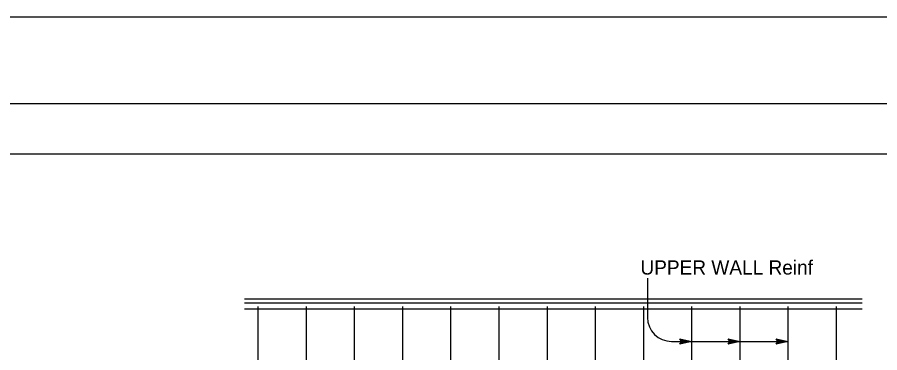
# Model space of a CAD drawing. Extents: x -893 to 867, y -474 to 712.
# Drawn here: x -354.2 to 74.8, y 545 to 712 of the extents above; entities that cross this region are included whole.
import ezdxf

# ---------------------------------------------------------------- set-up
doc = ezdxf.new("R2010")
doc.units = 0
for name, color, linetype in [('60 Nongeo Data', 7, 'Continuous'), ('border_PLOTTING-ELEMENTS', 7, 'Continuous'), ('border_rw_22x34_Cut_Lines', 7, 'Continuous'), ('border_SHEET', 7, 'Continuous'), ('str_Concrete-B', 7, 'Continuous'), ('str_Reinforcement-A', 7, 'Continuous'), ('str_Reinforcement-B', 7, 'Continuous'), ('str_Text-A', 7, 'Continuous')]:
    doc.layers.add(name, color=color, linetype=linetype)

msp = doc.modelspace()

# ---------------------------------------------------------------- linework, layer by layer
at = {"layer": '60 Nongeo Data'}
for p, q in [((-40.74, 582.02), (-40.74, 562.58)), ((-28.75, 550.59), (29.32, 550.59)), ((-23.83, 550.59), (-24.63, 551.93)), ((-24.63, 551.93), (-24.63, 551.93)), ((-24.63, 551.93), (-18.63, 550.59)), ((-18.63, 550.59), (-24.63, 549.26)), ((-24.63, 549.26), (-23.83, 550.59)), ((-24.63, 549.26), (-24.63, 549.26)), ((-24.41, 551.58), (-20.01, 550.59)), ((-20.02, 550.59), (-24.4, 549.62)), ((-21.39, 550.59), (-24.22, 549.97)), ((-24.18, 551.22), (-21.39, 550.59)), ((-24, 550.87), (-22.77, 550.6)), ((-22.77, 550.6), (-23.98, 550.33)), ((-18.63, 550.59), (-18.63, 550.59)), ((0.15, 550.59), (-0.65, 551.93)), ((-0.65, 551.93), (-0.65, 551.93)), ((-0.65, 551.93), (5.35, 550.59)), ((5.35, 550.59), (-0.65, 549.26)), ((-0.65, 549.26), (0.15, 550.59)), ((-0.65, 549.26), (-0.65, 549.26)), ((-0.44, 551.58), (3.97, 550.59)), ((3.95, 550.59), (-0.42, 549.62)), ((2.58, 550.59), (-0.24, 549.97)), ((-0.2, 551.22), (2.58, 550.59)), ((-0.03, 550.87), (1.2, 550.6)), ((1.2, 550.6), (-0.01, 550.33)), ((5.35, 550.59), (5.35, 550.59)), ((24.12, 550.59), (23.32, 551.93)), ((23.32, 551.93), (23.32, 551.93)), ((23.32, 551.93), (29.32, 550.59)), ((29.32, 550.59), (23.32, 549.26)), ((23.32, 549.26), (24.12, 550.59)), ((23.32, 549.26), (23.32, 549.26)), ((23.54, 551.58), (27.94, 550.59)), ((27.93, 550.59), (23.56, 549.62)), ((26.56, 550.59), (23.73, 549.97)), ((23.77, 551.22), (26.56, 550.59)), ((23.95, 550.87), (25.18, 550.6)), ((25.18, 550.6), (23.97, 550.33)), ((29.32, 550.59), (29.32, 550.59))]:
    msp.add_line(p, q, dxfattribs=at)
msp.add_arc((-28.74, 562.59), 12, 180, 270, dxfattribs=at)
at = {"layer": 'border_PLOTTING-ELEMENTS'}
for points in [[(-893.45, -474.04), (866.55, -474.04), (866.55, 711.96), (-893.45, 711.96)], [(-863.45, 668.96), (836.55, 668.96), (836.55, -431.04), (-863.45, -431.04)]]:
    msp.add_lwpolyline(points, close=True, dxfattribs=at)
at = {"layer": 'border_rw_22x34_Cut_Lines'}
msp.add_lwpolyline([(-863.45, 668.96), (836.55, 668.96), (836.55, -431.04), (-863.45, -431.04)], close=True, dxfattribs=at)
at = {"layer": 'border_SHEET'}
msp.add_line((-813.45, 643.96), (811.55, 643.96), dxfattribs=at)
at = {"layer": 'str_Concrete-B'}
for p, q in [((-241.18, 571.79), (66.03, 571.79)), ((-241.18, 569.8), (66.03, 569.8))]:
    msp.add_line(p, q, dxfattribs=at)
at = {"layer": 'str_Reinforcement-A'}
msp.add_line((-241.18, 566.8), (66.03, 566.8), dxfattribs=at)
at = {"layer": 'str_Reinforcement-B'}
for p, q in [((-234.42, 477.06), (-234.42, 568.04)), ((-210.44, 477.06), (-210.44, 568.04)), ((-186.47, 477.06), (-186.47, 568.04)), ((-162.49, 477.06), (-162.49, 568.04)), ((-138.51, 477.06), (-138.51, 568.04)), ((-114.54, 477.06), (-114.54, 568.04)), ((-90.56, 477.06), (-90.56, 568.04)), ((-66.58, 477.06), (-66.58, 568.04)), ((-42.61, 477.06), (-42.61, 568.04)), ((-18.63, 477.06), (-18.63, 568.04)), ((5.35, 477.06), (5.35, 568.04)), ((29.32, 477.06), (29.32, 568.04)), ((53.3, 477.06), (53.3, 568.04))]:
    msp.add_line(p, q, dxfattribs=at)

# ---------------------------------------------------------------- texts
at = {"layer": 'str_Text-A'}
msp.add_text('UPPER WALL Reinf', height=7.0866, dxfattribs=at).set_placement((-44.26, 583.88))

doc.saveas('drawing.dxf')
